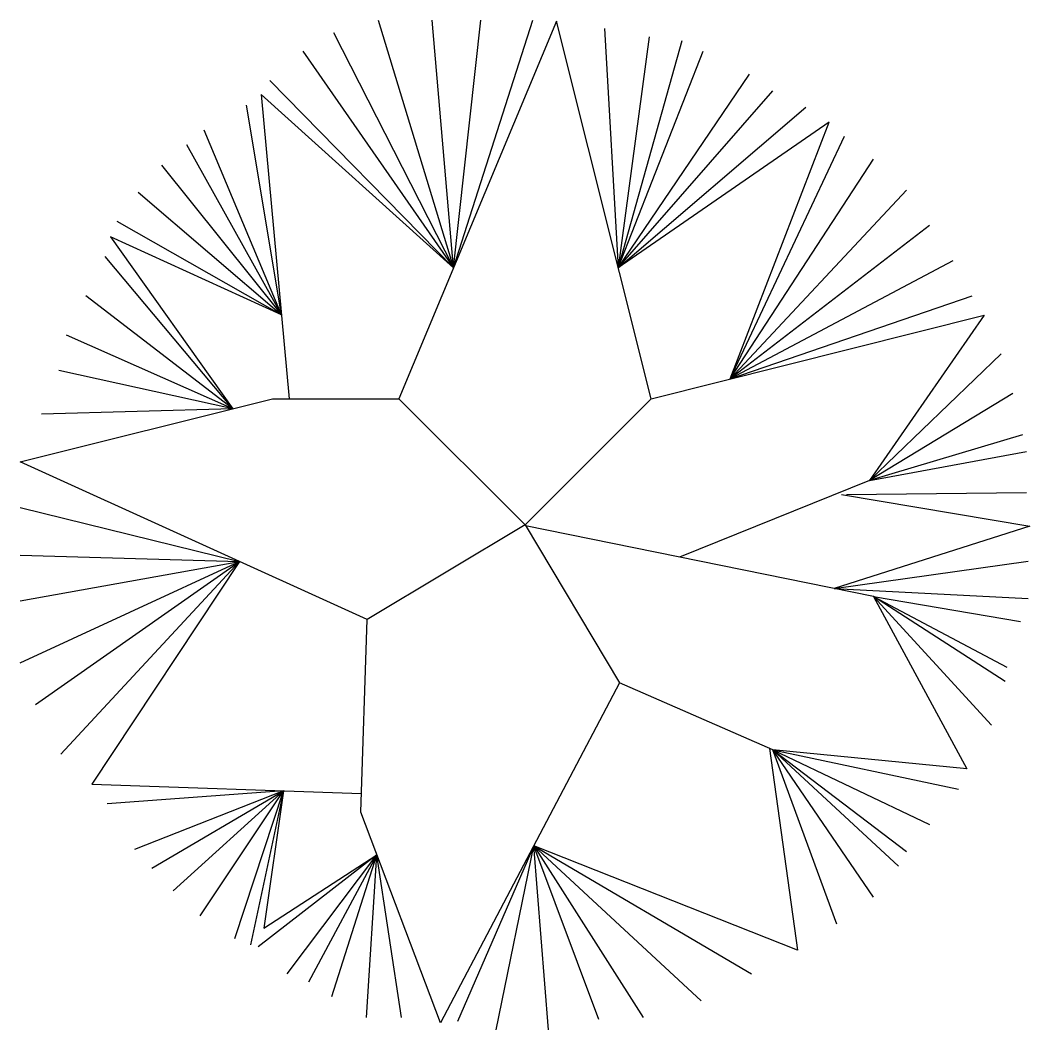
# Model space of a CAD drawing. Extents: x 222.6 to 253.1, y 258.4 to 288.9.
import ezdxf

# ---------------------------------------------------------------- set-up
doc = ezdxf.new("R2010")
doc.units = 0
doc.header["$LTSCALE"] = 12
doc.header["$MEASUREMENT"] = 0
doc.layers.get('0').update_dxf_attribs({"linetype": 'CONTINUOUS'})

# ---------------------------------------------------------------- blocks, each defined once
blk = doc.blocks.new('TREEJ')
for p, q in [((-0.04434, 0.1524), (-0.02157, 0.07768)), ((0.00951, 0.1521), (-0.0381, 0.0381)), ((-0.02157, 0.07768), (-0.02799, 0.1524)), ((-0.02157, 0.07768), (0.00239, 0.1524)), ((-0.02157, 0.07768), (-0.01337, 0.1524)), ((0.0381, 0.0381), (0.00951, 0.1521)), ((0.024, 0.14989), (0.02817, 0.07768)), ((-0.05778, 0.14864), (-0.02157, 0.07768)), ((0.03744, 0.14739), (0.02817, 0.07768)), ((0.04737, 0.14614), (0.02817, 0.07768)), ((-0.06712, 0.14301), (-0.02157, 0.07768)), ((0.02817, 0.07768), (0.05379, 0.14301)), ((-0.07705, 0.13424), (-0.02157, 0.07768)), ((0.02817, 0.07768), (0.06782, 0.13613)), ((0.02817, 0.07768), (0.07483, 0.13111)), ((-0.02157, 0.07768), (-0.07964, 0.12994)), ((-0.07964, 0.12994), (-0.07121, 0.0381)), ((-0.07353, 0.06341), (-0.08407, 0.12673)), ((0.02817, 0.07768), (0.08476, 0.12611)), ((-0.07353, 0.06341), (-0.09691, 0.11922)), ((0.09181, 0.12164), (0.02817, 0.07768)), ((0.06198, 0.04409), (0.09181, 0.12164)), ((0.06198, 0.04409), (0.09644, 0.11735)), ((-0.10217, 0.11484), (-0.07353, 0.06341)), ((0.06198, 0.04409), (0.10521, 0.11046)), ((-0.10977, 0.10859), (-0.07353, 0.06341)), ((0.11513, 0.10108), (0.06198, 0.04409)), ((-0.11678, 0.10044), (-0.07353, 0.06341)), ((-0.1232, 0.09168), (-0.07353, 0.06341)), ((0.12214, 0.09043), (0.06198, 0.04409)), ((-0.07353, 0.06341), (-0.12513, 0.08699)), ((-0.12513, 0.08699), (-0.08825, 0.03509)), ((-0.08825, 0.03509), (-0.1267, 0.08104)), ((0.12915, 0.07979), (0.06198, 0.04409)), ((-0.08825, 0.03509), (-0.13254, 0.06916)), ((0.06198, 0.04409), (0.135, 0.06916)), ((0.0381, 0.0381), (0.13863, 0.0633)), ((0.13863, 0.0633), (0.10403, 0.01345)), ((-0.08825, 0.03509), (-0.13839, 0.05726)), ((0.14375, 0.05163), (0.10403, 0.01345)), ((-0.08825, 0.03509), (-0.14072, 0.04662)), ((0.14726, 0.03974), (0.10403, 0.01345)), ((-0.1524, 0.01905), (-0.0762, 0.0381)), ((-0.0762, 0.0381), (-0.0381, 0.0381)), ((-0.0381, 0.0381), (0, 0)), ((0, 0), (0.0381, 0.0381)), ((-0.08825, 0.03509), (-0.14598, 0.03348)), ((0.15019, 0.02721), (0.10403, 0.01345)), ((0.10403, 0.01345), (0.15135, 0.02221)), ((-0.04763, -0.02857), (-0.1524, 0.01905)), ((0.10403, 0.01345), (0.04666, -0.00971)), ((0.0955, 0.00919), (0.1524, -0.00032)), ((0.15135, 0.00969), (0.09703, 0.00907)), ((-0.1524, 0.00531), (-0.08617, -0.01106)), ((0, 0), (-0.04763, -0.02857)), ((0, 0), (0.02857, -0.04763)), ((0.10521, -0.0216), (0.00016, -0.00026)), ((0.1524, -0.00032), (0.09337, -0.01919)), ((-0.1524, -0.00909), (-0.08617, -0.01106)), ((-0.1524, -0.02285), (-0.08617, -0.01106)), ((-0.1524, -0.04162), (-0.08617, -0.01106)), ((-0.14773, -0.05415), (-0.08617, -0.01106)), ((-0.14013, -0.06917), (-0.08617, -0.01106)), ((-0.08617, -0.01106), (-0.13077, -0.07827)), ((0.09337, -0.01919), (0.15193, -0.01095)), ((0.09337, -0.01919), (0.15193, -0.02223)), ((0.10521, -0.0216), (0.13342, -0.07365)), ((0.10521, -0.0216), (0.1496, -0.02911)), ((0.10521, -0.0216), (0.14551, -0.04288)), ((0.14492, -0.04727), (0.10521, -0.0216)), ((0.14083, -0.06041), (0.10521, -0.0216)), ((-0.0496, -0.0867), (-0.04763, -0.02857)), ((0.02857, -0.04763), (-0.02549, -0.15025)), ((0.07483, -0.06791), (0.02857, -0.04763)), ((0.07382, -0.06747), (0.08222, -0.12832)), ((0.13342, -0.07365), (0.07483, -0.06791)), ((0.07483, -0.06791), (0.13091, -0.0798)), ((0.09411, -0.12048), (0.07483, -0.06791)), ((0.07483, -0.06791), (0.12214, -0.09045)), ((0.10521, -0.11235), (0.07483, -0.06791)), ((0.07483, -0.06791), (0.11513, -0.09858)), ((0.1128, -0.10296), (0.07483, -0.06791)), ((-0.13077, -0.07827), (-0.04941, -0.0811)), ((-0.07294, -0.08028), (-0.12612, -0.08418)), ((-0.07294, -0.08028), (-0.11794, -0.09796)), ((-0.11269, -0.10359), (-0.07294, -0.08028)), ((-0.10625, -0.11047), (-0.07294, -0.08028)), ((-0.09808, -0.11798), (-0.07294, -0.08028)), ((-0.08757, -0.12486), (-0.07294, -0.08028)), ((-0.07294, -0.08028), (-0.08289, -0.12674)), ((-0.07294, -0.08028), (-0.0788, -0.12175)), ((-0.02549, -0.15025), (-0.0496, -0.0867)), ((0.00265, -0.09685), (-0.02038, -0.1499)), ((-0.00871, -0.1524), (0.00265, -0.09685)), ((0.08222, -0.12832), (0.00265, -0.09685)), ((0.00265, -0.09685), (0.06841, -0.13551)), ((0.00707, -0.1524), (0.00265, -0.09685)), ((0.00265, -0.09685), (0.05322, -0.14365)), ((0.02225, -0.14928), (0.00265, -0.09685)), ((0.00265, -0.09685), (0.03569, -0.14865)), ((-0.0447, -0.0996), (-0.08055, -0.12738)), ((-0.0788, -0.12175), (-0.0447, -0.0996)), ((-0.0718, -0.13551), (-0.0447, -0.0996)), ((-0.0447, -0.0996), (-0.06536, -0.13801)), ((-0.05835, -0.14239), (-0.0447, -0.0996)), ((-0.04784, -0.14865), (-0.0447, -0.0996)), ((-0.03733, -0.14865), (-0.0447, -0.0996))]:
    blk.add_line(p, q)

msp = doc.modelspace()

# ---------------------------------------------------------------- block references
at = {"xscale": 100, "yscale": 100, "zscale": 100}
msp.add_blockref('TREEJ', (237.833, 273.644), dxfattribs=at)

doc.saveas('drawing.dxf')
